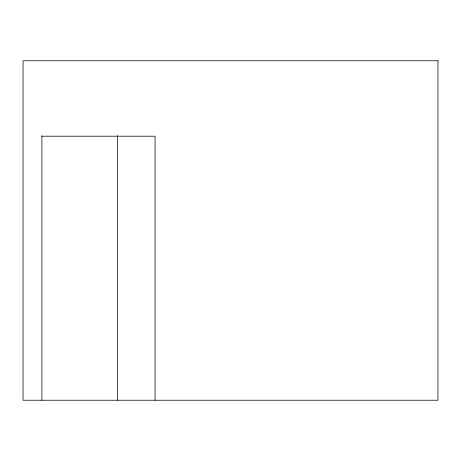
<?xml version="1.0" encoding="UTF-8"?>
<svg xmlns="http://www.w3.org/2000/svg" width="461" height="461" viewBox="0 0 461 461"><rect width="100%" height="100%" fill="white"/><g stroke="black" fill="none" stroke-linecap="round" stroke-linejoin="round"><path stroke-width="0.69" d="M41.911 136.202L155.063 136.202L155.063 400.234M117.348 135.563L117.348 400.234M41.911 135.563L41.911 400.234M437.95 60.766L23.05 60.766L23.05 400.234L437.95 400.234L437.95 60.766"/></g></svg>
